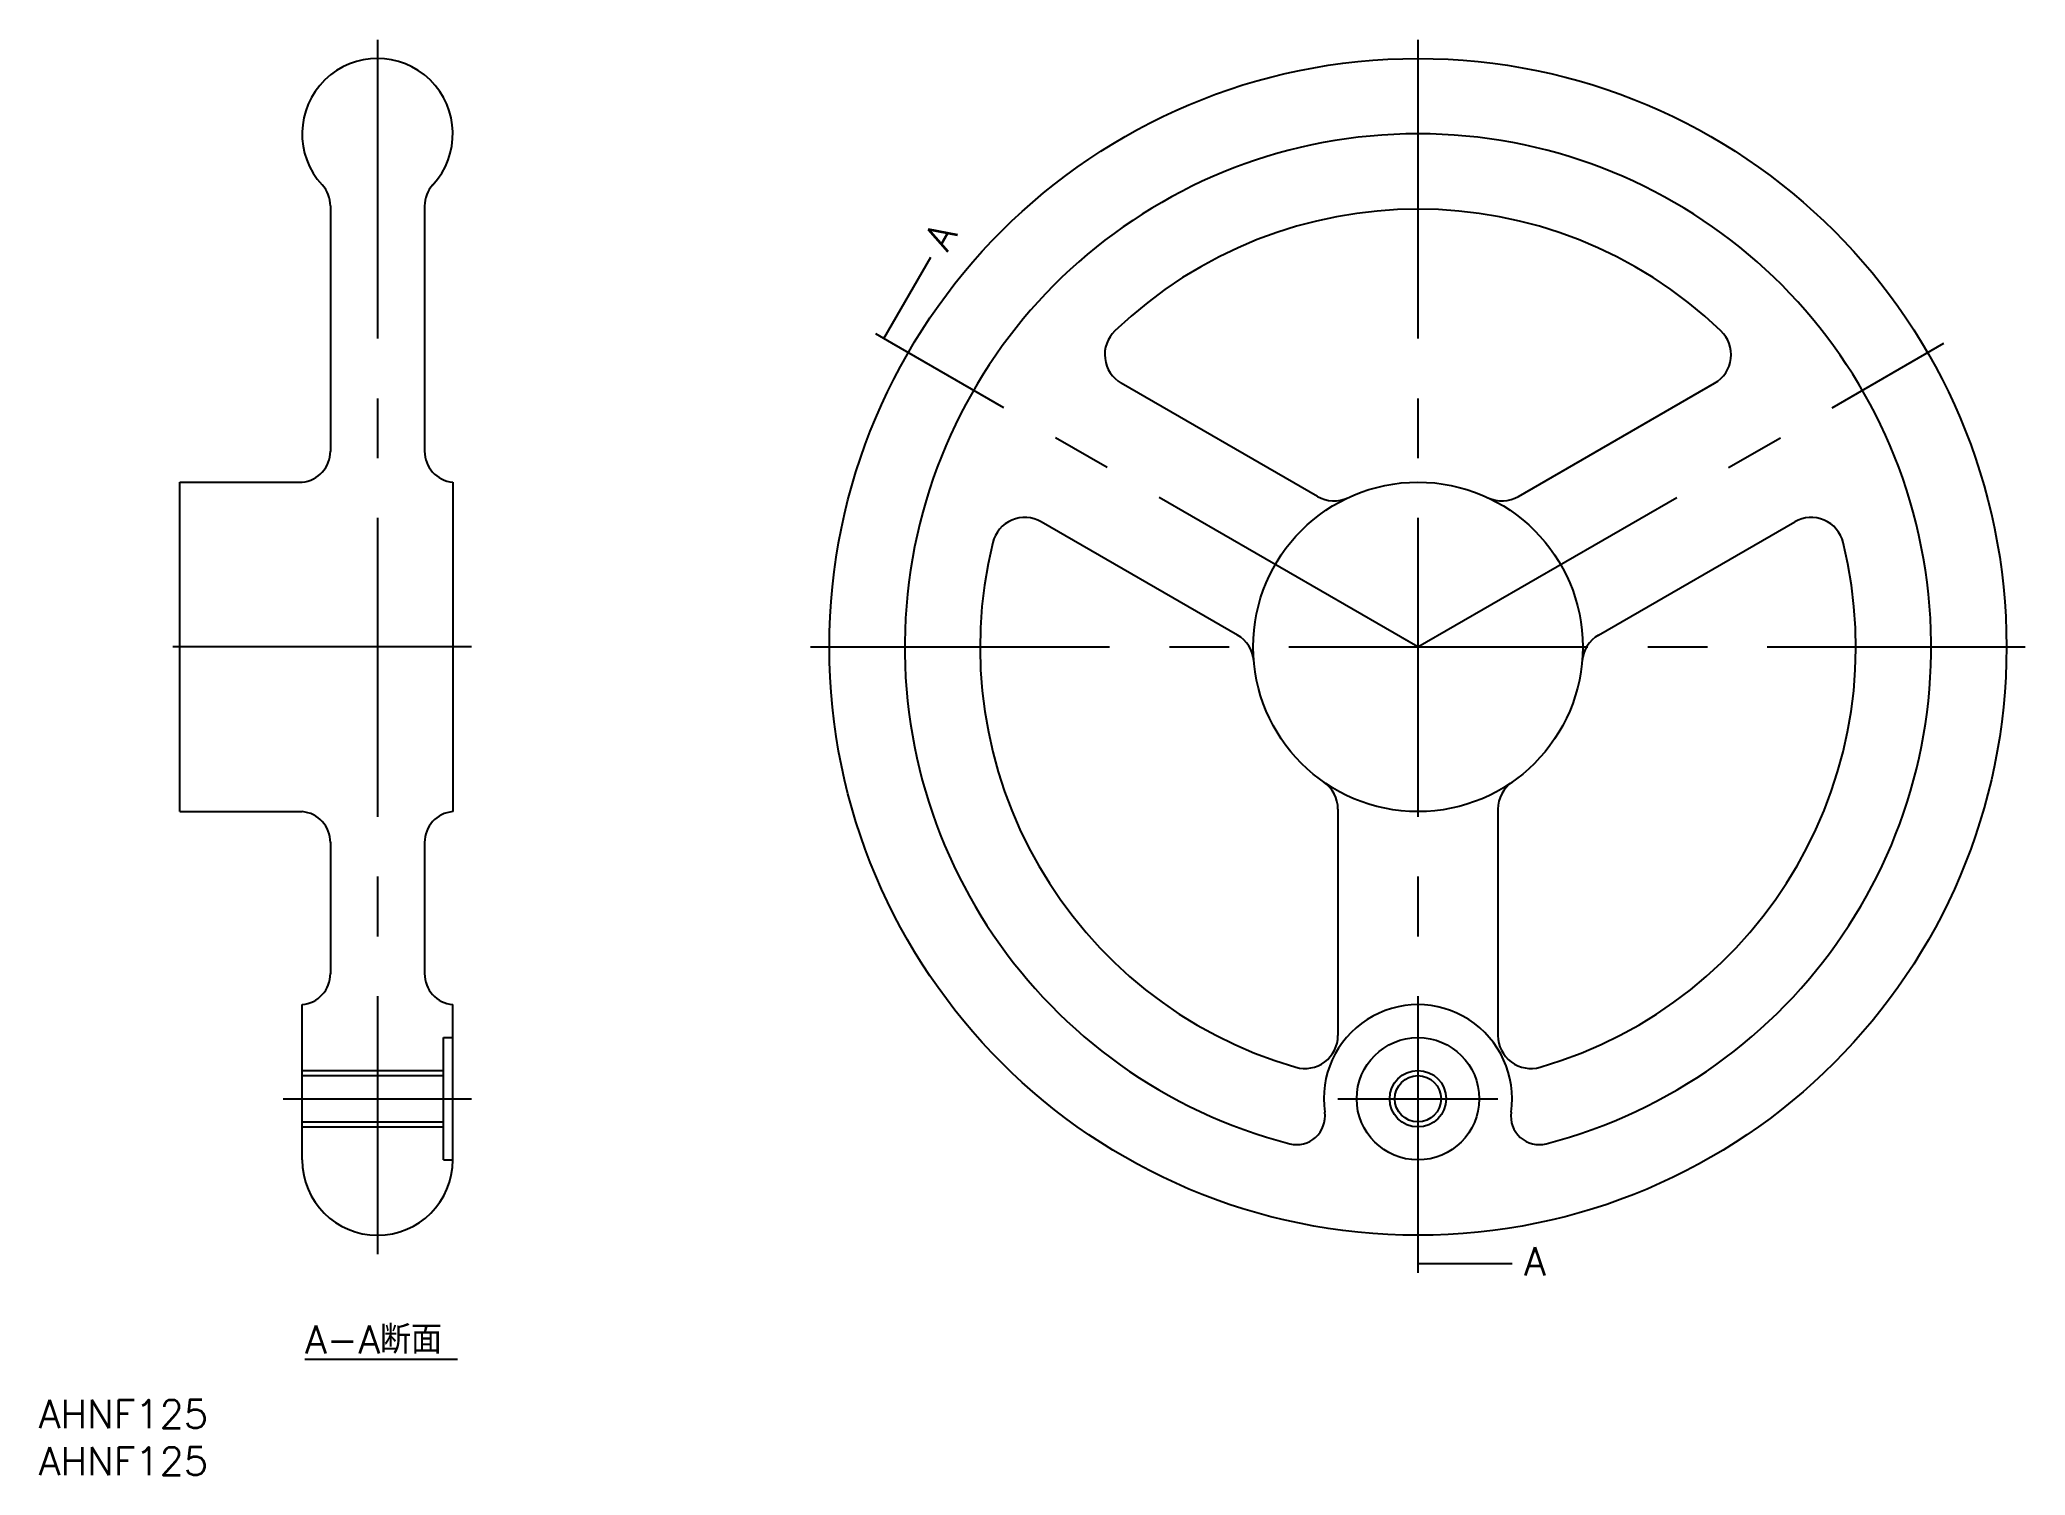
# Model space of a CAD drawing. Extents: x -146 to 64, y -88 to 65.
import ezdxf

# ---------------------------------------------------------------- set-up
doc = ezdxf.new("R2010")
doc.units = 0
doc.linetypes.add('CENTER', pattern=[50.8, 31.75, -6.35, 6.35, -6.35])
doc.layers.get('0').update_dxf_attribs({"linetype": 'CONTINUOUS'})
doc.layers.add('CENTER', color=1, linetype='CONTINUOUS')
doc.styles.get("Standard").update_dxf_attribs({"font": 'txt.shx', "height": 3, "bigfont": 'bigfont.shx'})

# ---------------------------------------------------------------- blocks, each defined once
blk = doc.blocks.new('*U2')
at = {"color": 7, "linetype": 'CONTINUOUS'}
blk.add_line((-118.21, -75.67), (-102.01, -75.67), dxfattribs=at)
at = {"color": 137, "linetype": 'CONTINUOUS'}
blk.add_text('A-A断面', height=3, dxfattribs=at).set_placement((-118.21, -75.07))

msp = doc.modelspace()

# ---------------------------------------------------------------- linework, layer by layer
at = {"color": 7, "linetype": 'CONTINUOUS'}
for p, q in [((-115.5, 46.84), (-115.5, 20.76)), ((-105.5, 46.84), (-105.5, 20.76)), ((-10.67, 15.98), (-31.51, 28.01)), ((10.67, 15.98), (31.51, 28.01)), ((-131.5, -17.5), (-131.5, 17.5)), ((-131.5, 17.5), (-118.5, 17.5)), ((-102.5, 17.5), (-102.5, -17.5)), ((-19.17, 1.26), (-40.01, 13.28)), ((19.17, 1.26), (40.01, 13.28)), ((-131.5, -17.5), (-118.5, -17.5)), ((-8.5, -17.23), (-8.5, -41.29)), ((8.5, -17.23), (8.5, -41.29)), ((-115.5, -20.76), (-115.5, -34.74)), ((-105.5, -20.76), (-105.5, -34.74)), ((-118.5, -54.5), (-118.5, -38)), ((-102.5, -54.5), (-102.5, -38)), ((-103.5, -54.5), (-103.5, -41.5)), ((-103.5, -41.5), (-102.5, -41.5)), ((-118.5, -45.54), (-103.5, -45.54)), ((-118.5, -50.46), (-103.5, -50.46)), ((-103.5, -54.5), (-102.5, -54.5))]:
    msp.add_line(p, q, dxfattribs=at)
at = {"color": 3, "linetype": 'CONTINUOUS'}
for p, q in [((-118.5, -45), (-103.5, -45)), ((-118.5, -51), (-103.5, -51))]:
    msp.add_line(p, q, dxfattribs=at)
at = {"color": 7}
for points in [[(-56.72, 32.75, 0), (-51.72, 41.41, 0)], [(0, -65.5, 0), (10, -65.5, 0)]]:
    msp.add_polyline3d(points, dxfattribs=at)
at = {"color": 7, "linetype": 'CONTINUOUS'}
for centre, radius in [((0, 0), 62.5), ((0, 0), 17.5), ((0, -48), 6.5), ((0, -48), 2.46)]:
    msp.add_circle(centre, radius, dxfattribs=at)
at = {"color": 3, "linetype": 'CONTINUOUS'}
msp.add_circle((0, -48), 3, dxfattribs=at)
at = {"color": 7, "linetype": 'CONTINUOUS'}
for centre, radius, start, end in [((-110.5, 54.5), 8, 317.2475, 222.7525), ((0, 0), 54.5, 284.4663, 255.5337), ((-118.79, 46.84), 3.29, 0, 42.7525), ((-102.21, 46.84), 3.29, 137.2475, 180), ((0, 0), 46.5, 46.2047, 133.7953), ((-29.76, 31.04), 3.5, 133.7953, 240), ((29.76, 31.04), 3.5, 300, 46.2047), ((-118.79, 20.78), 3.29, 275.0664, 0.2239), ((-102.21, 20.78), 3.29, 179.7761, 264.9336), ((-8.92, 19.01), 3.5, 240, 295.1501), ((8.92, 19.01), 3.5, 244.8499, 300), ((-41.76, 10.25), 3.5, 60, 166.2047), ((41.76, 10.25), 3.5, 13.7953, 120), ((0, 0), 46.5, 166.2047, 253.7953), ((0, 0), 46.5, 286.2047, 13.7953), ((-20.92, -1.78), 3.5, 4.8499, 60), ((20.92, -1.78), 3.5, 120, 175.1501), ((-12, -17.23), 3.5, 0, 55.1501), ((12, -17.23), 3.5, 124.8499, 180), ((-118.79, -20.78), 3.29, 359.7761, 84.9336), ((-102.21, -20.78), 3.29, 95.0664, 180.2239), ((-118.79, -34.72), 3.29, 275.0664, 0.2239), ((-102.21, -34.72), 3.29, 179.7761, 264.9336), ((0, -48), 10, 351.7421, 188.2579), ((-12, -41.29), 3.5, 253.7953, 0), ((12, -41.29), 3.5, 180, 286.2047), ((-12.87, -49.87), 3, 255.5337, 8.2579), ((12.87, -49.87), 3, 171.7421, 284.4663), ((-110.5, -54.5), 8, 180, 0)]:
    msp.add_arc(centre, radius, start, end, dxfattribs=at)
at = {"layer": 'CENTER', "color": 1, "linetype": 'CENTER'}
for p, q in [((-110.5, 64.5), (-110.5, -64.5)), ((0, 64.5), (0, -64.5)), ((-55.86, 32.25), (-57.59, 33.25)), ((0, 0), (-55.86, 32.25)), ((0, 0), (55.86, 32.25)), ((-100.5, 0), (-133.5, 0)), ((-64.5, 0), (64.5, 0)), ((0, 0), (-1.73, 1)), ((0, 0), (0, -2)), ((-120.5, -48), (-100.5, -48)), ((-8.5, -48), (8.5, -48)), ((0, -64.5), (0, -66.5))]:
    msp.add_line(p, q, dxfattribs=at)

# ---------------------------------------------------------------- block references
at = {"color": 7, "linetype": 'CONTINUOUS'}
msp.add_blockref('*U2', (0, 0), dxfattribs=at)

# ---------------------------------------------------------------- texts
at = {"color": 137, "linetype": 'CONTINUOUS'}
msp.add_text('A', height=3, rotation=60, dxfattribs=at).set_placement((-50, 41.88))
msp.add_text('A', height=3, dxfattribs=at).set_placement((11.27, -66.76))
at = {"color": 7, "linetype": 'CONTINUOUS'}
for p in [(-146.5, -83), (-146.5, -88)]:
    msp.add_text('AHNF125', height=3, dxfattribs=at).set_placement(p)

doc.saveas('drawing.dxf')
